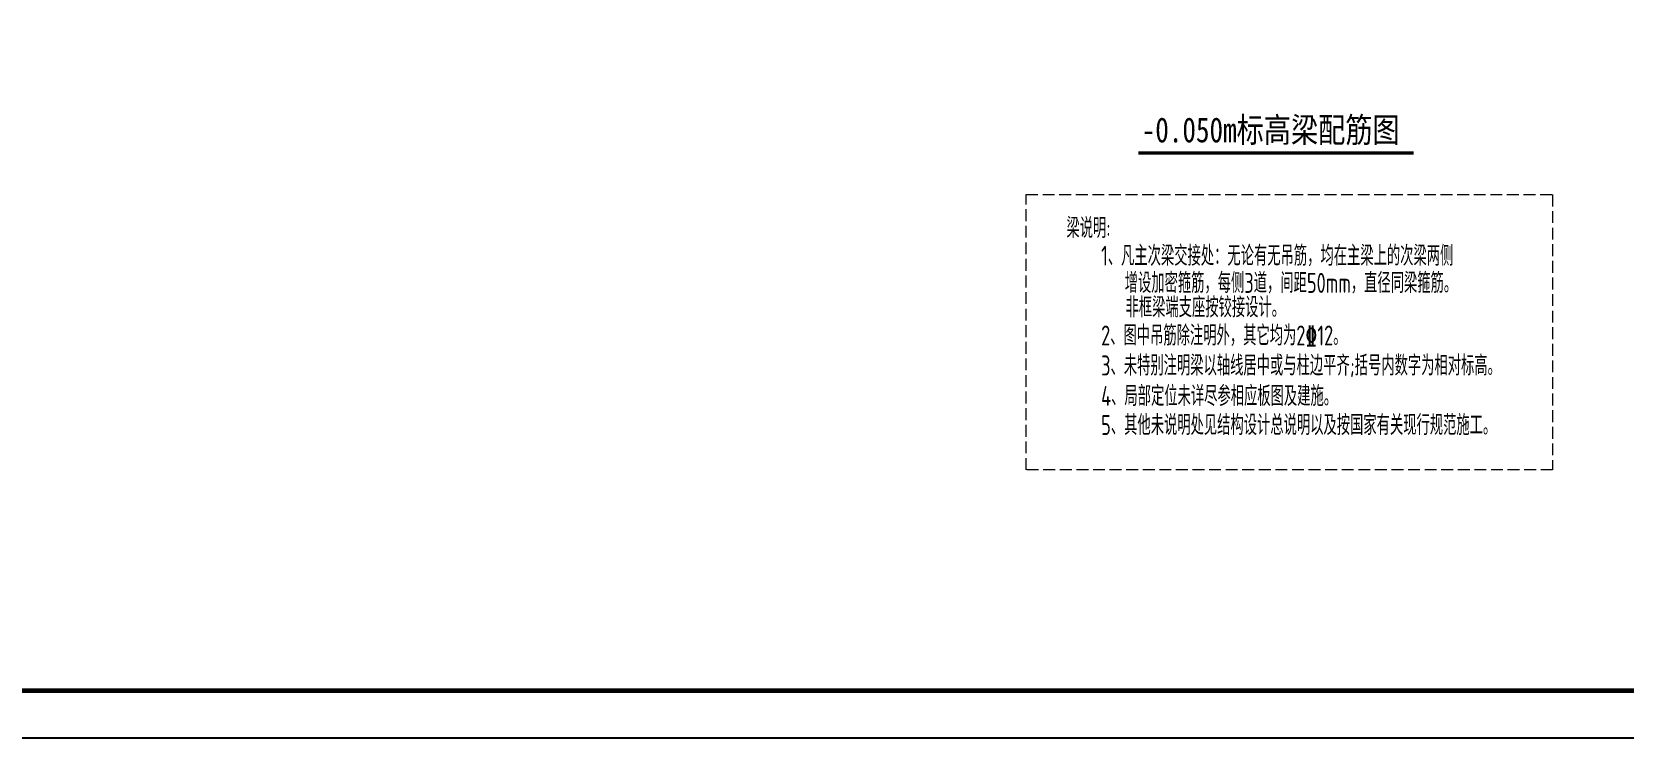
# Model space of a CAD drawing. Extents: x -638872 to -278819, y -139534 to 213996.
# Drawn here: x -617230 to -583621, y -45591 to -30691 of the extents above; entities that cross this region are included whole.
import ezdxf

# ---------------------------------------------------------------- set-up
doc = ezdxf.new("R2010")
doc.units = 0
doc.header["$LTSCALE"] = 1000
doc.header["$MEASUREMENT"] = 0
doc.linetypes.add('DASH', pattern=[0.35, 0.25, -0.1])
for name, color, linetype in [('bz', 23, 'CONTINUOUS'), ('DIM_SYMB', 3, 'CONTINUOUS'), ('L', 4, 'CONTINUOUS'), ('TK', 4, 'CONTINUOUS')]:
    doc.layers.add(name, color=color, linetype=linetype)
doc.layers.add('COLU_HATCH', color=251, linetype='CONTINUOUS', lineweight=0)
doc.layers.add('DIM', color=3, linetype='CONTINUOUS', lineweight=0)
doc.styles.add('HT', font='simhei.ttf', dxfattribs={"width": 0.8})
doc.styles.add('TSSD_REIN', font='tssdeng.shx', dxfattribs={"width": 0.7, "bigfont": 'tssdchn.shx'})

# ---------------------------------------------------------------- blocks, each defined once
blk = doc.blocks.new('GeYuanFrame_07445013', base_point=(18.76, 4.34))
at = {"layer": 'TK'}
blk.add_lwpolyline([(18.76, 424.34), (761.76, 424.34), (761.76, 4.34), (18.76, 4.34), (18.76, 424.34)], dxfattribs=at)
at = {"layer": 'TK', "const_width": 1}
blk.add_lwpolyline([(751.76, 414.34), (43.76, 414.34), (43.76, 14.34), (751.76, 14.34)], close=True, dxfattribs=at)

msp = doc.modelspace()

# ---------------------------------------------------------------- linework, layer by layer
at = {"layer": 'DIM', "color": 6, "linetype": 'DASH'}
msp.add_lwpolyline([(-596244.52, -34123.61), (-585130.52, -34123.61), (-585130.52, -39931.61), (-596244.52, -39931.61)], close=True, dxfattribs=at)
at = {"layer": 'DIM_SYMB', "const_width": 70}
msp.add_lwpolyline([(-593874.54, -33244.81), (-588061.18, -33244.81)], dxfattribs=at)

# ---------------------------------------------------------------- block references
at = {"layer": 'COLU_HATCH', "xscale": 100, "yscale": 100, "zscale": 100}
msp.add_blockref('GeYuanFrame_07445013', (-623158.72, -45590.96), dxfattribs=at)

# ---------------------------------------------------------------- texts
at = {"layer": 'bz', "color": 4, "style": 'TSSD_REIN', "width": 0.7}
msp.add_text('3、未特别注明梁以轴线居中或与柱边平齐;括号内数字为相对标高。', height=421.8328, dxfattribs=at).set_placement((-594660.7, -37941.07))
at = {"layer": 'DIM_SYMB', "color": 7, "style": 'HT', "width": 0.8}
msp.add_text('-0.050m标高梁配筋图', height=525.7384, dxfattribs=at).set_placement((-593803.57, -33022.11))
at = {"layer": 'L', "color": 4, "style": 'TSSD_REIN', "width": 0.7}
for s, height, p in [('梁说明:', 421.833, (-595392.8, -35039.32)), ('1、凡主次梁交接处：无论有无吊筋，均在主梁上的次梁两侧', 421.8328, (-594660.7, -35624.92)), ('增设加密箍筋，每侧3道，间距50mm，直径同梁箍筋。', 421.8328, (-594162.93, -36198.52)), ('非框梁端支座按铰接设计。', 421.8328, (-594145.19, -36713.46)), ('4、局部定位未详尽参相应板图及建施。', 421.8328, (-594660.7, -38583.66)), ('5、其他未说明处见结构设计总说明以及按国家有关现行规范施工。', 421.8328, (-594660.7, -39196.61))]:
    msp.add_text(s, height=height, dxfattribs=at).set_placement(p)
at = {"layer": 'L', "color": 1, "style": 'TSSD_REIN', "width": 0.7}
msp.add_text('2、图中吊筋除注明外，其它均为2\x8412。', height=421.8328, dxfattribs=at).set_placement((-594660.7, -37307.8))

doc.saveas('drawing.dxf')
